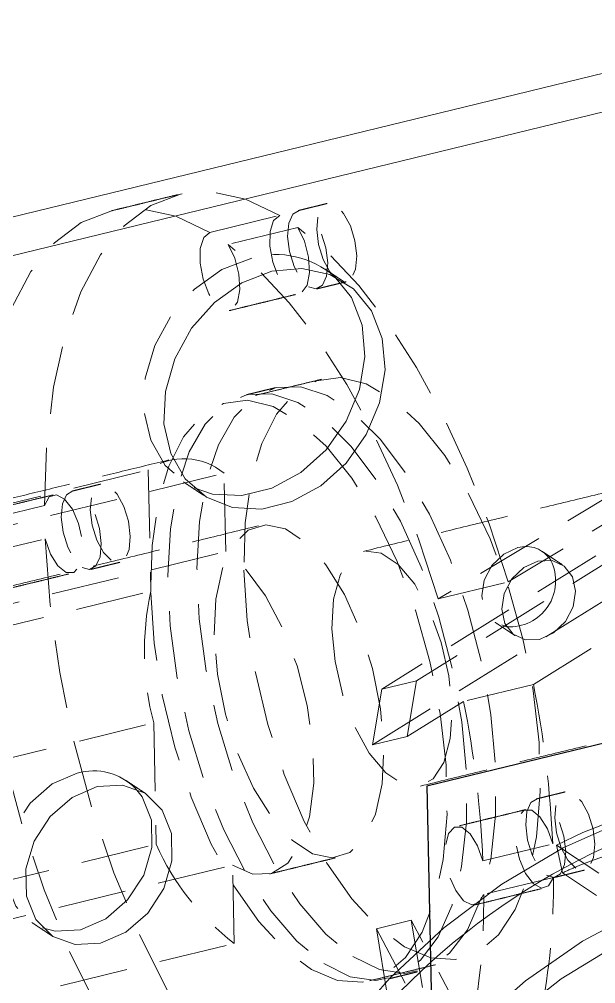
# Model space of a CAD drawing. Header units: millimetres. Extents: x 11 to 421, y 5 to 275.
# Drawn here: x 265.22 to 275.97, y 210.44 to 228.41 of the extents above; entities that cross this region are included whole.
import ezdxf

# ---------------------------------------------------------------- set-up
doc = ezdxf.new("R2010")
doc.units = ezdxf.units.MM
doc.linetypes.add('HIDDEN', pattern=[1.905, 1.27, -0.635])

msp = doc.modelspace()

# ---------------------------------------------------------------- linework, layer by layer
at = {"color": 7, "linetype": 'Continuous', "lineweight": 15}
for p, q in [((298.707, 232.904), (254.655, 222.182)), ((277.254, 226.964), (255.445, 221.656))]:
    msp.add_line(p, q, dxfattribs=at)
at = {"color": 7, "linetype": 'HIDDEN', "lineweight": 0}
for p, q in [((268.779, 224.438), (270.08, 224.755)), ((270.418, 224.53), (269.117, 224.213)), ((283.065, 223.653), (273.035, 217.61)), ((283.518, 223.459), (274.335, 217.927)), ((282.437, 222.442), (271.979, 215.929)), ((283.088, 222.601), (272.629, 216.087)), ((271.807, 214.89), (282.457, 221.523)), ((274.807, 216.018), (283.561, 221.47)), ((260.69, 218.325), (267.627, 220.014)), ((262.105, 218.263), (269.042, 219.952)), ((267.627, 220.014), (267.676, 217.753)), ((269.073, 218.492), (269.042, 219.952)), ((265.693, 219.354), (264.392, 219.037)), ((264.406, 218.414), (265.707, 218.73)), ((262.136, 216.803), (269.073, 218.492)), ((273.035, 217.61), (274.335, 217.927)), ((260.739, 216.065), (267.676, 217.753)), ((271.979, 215.929), (272.629, 216.087)), ((272.629, 216.087), (272.457, 215.048)), ((274.807, 216.018), (273.507, 215.702)), ((271.979, 215.929), (271.807, 214.89)), ((272.457, 215.048), (273.507, 215.702)), ((260.791, 213.611), (267.729, 215.3)), ((267.729, 215.3), (267.777, 213.039)), ((271.807, 214.89), (272.457, 215.048)), ((260.84, 211.351), (267.777, 213.039)), ((273.866, 212.73), (275.167, 213.047)), ((276.026, 212.499), (275.236, 213.025)), ((275.236, 213.025), (275.35, 212.508)), ((262.262, 210.964), (269.199, 212.652)), ((269.23, 211.192), (269.199, 212.652)), ((275.181, 212.423), (273.88, 212.107)), ((275.985, 212.086), (275.35, 212.508)), ((271.881, 211.466), (272.531, 211.625)), ((273.639, 209.535), (272.531, 211.625)), ((272.531, 211.625), (272.754, 210.286)), ((283.129, 190.256), (271.881, 211.466)), ((271.881, 211.466), (272.103, 210.127)), ((262.293, 209.504), (269.23, 211.192))]:
    msp.add_line(p, q, dxfattribs=at)
at = {"color": 7, "linetype": 'Continuous'}
for q in [(283.83, 216.809), (272.959, 207.559)]:
    msp.add_line((272.818, 214.128), q, dxfattribs=at)
at = {"color": 7, "linetype": 'HIDDEN', "lineweight": 0, "flags": 128}
for points in [[(270.08, 224.755), (269.441, 225.059), (268.819, 225.192), (268.228, 225.154), (267.678, 224.943), (267.179, 224.564), (266.741, 224.024), (266.371, 223.334), (266.077, 222.505), (265.863, 221.553), (265.735, 220.496), (265.693, 219.354)], [(271.157, 223.559), (271.013, 223.706), (270.889, 223.936), (270.803, 224.213), (270.768, 224.496), (270.791, 224.741), (270.867, 224.912), (270.984, 224.981), (271.126, 224.939), (271.27, 224.792), (271.395, 224.562), (271.48, 224.285), (271.515, 224.002), (271.492, 223.756), (271.416, 223.586), (271.299, 223.517), (271.157, 223.559)], [(268.779, 224.438), (268.14, 224.742), (267.519, 224.876), (266.928, 224.837), (266.378, 224.626), (265.879, 224.247), (265.44, 223.708), (265.07, 223.017), (264.776, 222.188), (264.563, 221.236), (264.434, 220.18), (264.392, 219.037)], [(270.615, 223.427), (270.757, 223.385), (270.875, 223.454), (270.95, 223.624), (270.973, 223.87), (270.938, 224.153), (270.853, 224.43), (270.728, 224.66), (270.584, 224.807), (270.442, 224.849), (270.325, 224.78), (270.249, 224.609), (270.226, 224.364), (270.261, 224.081), (270.347, 223.804), (270.471, 223.574), (270.615, 223.427)], [(270.418, 224.53), (270.54, 224.275), (270.617, 223.979), (270.634, 223.69), (270.589, 223.458), (270.49, 223.321), (270.353, 223.301), (270.2, 223.403), (270.058, 223.608), (269.95, 223.884), (269.894, 224.183), (269.899, 224.456), (269.965, 224.658), (270.08, 224.755)], [(268.779, 224.438), (268.664, 224.341), (268.598, 224.14), (268.593, 223.866), (268.649, 223.567), (268.758, 223.292), (268.9, 223.086), (269.052, 222.985), (269.189, 223.004), (269.289, 223.142), (269.333, 223.374), (269.316, 223.662), (269.24, 223.958), (269.117, 224.213)], [(274.335, 217.927), (273.98, 219.009), (273.574, 220.046), (273.121, 221.022), (272.629, 221.923), (272.104, 222.735), (271.556, 223.447), (270.991, 224.048), (270.418, 224.53)], [(273.035, 217.61), (272.68, 218.693), (272.273, 219.729), (271.82, 220.705), (271.328, 221.606), (270.804, 222.418), (270.255, 223.13), (269.69, 223.732), (269.117, 224.213)], [(269.558, 223.962), (269.002, 223.746), (268.491, 223.383), (268.063, 222.9), (267.75, 222.334), (267.573, 221.726), (267.548, 221.122), (267.675, 220.566), (267.945, 220.099), (268.338, 219.757), (268.481, 219.68)], [(269.409, 218.149), (269.473, 217.208), (269.624, 216.239), (269.857, 215.271), (270.163, 214.337), (270.535, 213.467), (270.959, 212.688), (271.422, 212.025), (271.909, 211.5), (272.405, 211.129), (272.893, 210.926), (273.358, 210.895), (273.784, 211.038), (274.159, 211.351), (274.47, 211.823), (274.707, 212.44), (274.863, 213.181), (274.932, 214.022), (274.912, 214.937), (274.804, 215.896), (274.612, 216.869), (274.341, 217.823), (274.001, 218.729), (273.601, 219.557), (273.156, 220.281), (272.679, 220.878), (272.186, 221.327), (271.692, 221.615), (271.213, 221.733), (270.766, 221.676), (270.363, 221.447), (270.019, 221.053), (269.744, 220.507), (269.547, 219.826), (269.434, 219.031), (269.409, 218.149)], [(271.441, 210.951), (271.936, 210.705), (272.412, 210.631), (272.853, 210.734), (273.245, 211.01), (273.576, 211.449), (273.833, 212.038), (274.011, 212.757), (274.102, 213.584), (274.103, 214.492), (274.016, 215.452), (273.841, 216.433), (273.586, 217.403), (273.259, 218.332), (272.869, 219.189), (272.429, 219.947), (271.954, 220.581), (271.459, 221.072), (270.96, 221.403), (270.472, 221.563), (270.011, 221.548), (269.593, 221.359), (269.231, 221), (268.935, 220.484), (268.717, 219.827), (268.582, 219.051), (268.536, 218.18), (268.579, 217.242), (268.71, 216.267), (268.926, 215.288), (269.218, 214.335), (269.579, 213.438), (269.995, 212.627), (270.454, 211.928), (270.941, 211.364), (271.441, 210.951)], [(270.899, 210.819), (271.394, 210.573), (271.87, 210.5), (272.311, 210.602), (272.703, 210.878), (273.034, 211.317), (273.291, 211.906), (273.469, 212.625), (273.56, 213.452), (273.561, 214.36), (273.474, 215.32), (273.3, 216.301), (273.044, 217.272), (272.717, 218.2), (272.327, 219.057), (271.887, 219.815), (271.412, 220.449), (270.917, 220.94), (270.418, 221.271), (269.93, 221.431), (269.469, 221.417), (269.051, 221.227), (268.689, 220.868), (268.393, 220.352), (268.175, 219.695), (268.04, 218.919), (267.994, 218.048), (268.037, 217.11), (268.168, 216.136), (268.384, 215.156), (268.676, 214.203), (269.037, 213.306), (269.453, 212.495), (269.912, 211.797), (270.399, 211.232), (270.899, 210.819)], [(267.675, 217.727), (267.739, 216.786), (267.89, 215.817), (268.122, 214.849), (268.429, 213.915), (268.801, 213.045), (269.225, 212.265), (269.688, 211.603), (270.175, 211.078), (270.67, 210.707), (271.158, 210.504), (271.623, 210.473), (272.05, 210.616), (272.425, 210.929), (272.736, 211.401), (272.973, 212.018), (273.128, 212.758), (273.197, 213.6), (273.178, 214.515), (273.07, 215.474), (272.878, 216.447), (272.607, 217.401), (272.266, 218.307), (271.867, 219.135), (271.422, 219.859), (270.945, 220.455), (270.451, 220.905), (269.958, 221.193), (269.479, 221.311), (269.032, 221.254), (268.629, 221.025), (268.285, 220.631), (268.01, 220.085), (267.813, 219.403), (267.7, 218.609), (267.675, 217.727)], [(266.937, 218.331), (266.793, 218.478), (266.668, 218.708), (266.582, 218.986), (266.548, 219.268), (266.57, 219.514), (266.646, 219.684), (266.764, 219.754), (266.905, 219.711), (267.049, 219.564), (267.174, 219.335), (267.26, 219.057), (267.294, 218.774), (267.272, 218.529), (267.196, 218.358), (267.078, 218.289), (266.937, 218.331)], [(266.395, 218.199), (266.536, 218.157), (266.654, 218.227), (266.73, 218.397), (266.752, 218.642), (266.718, 218.925), (266.632, 219.203), (266.507, 219.432), (266.363, 219.58), (266.222, 219.622), (266.104, 219.552), (266.028, 219.382), (266.006, 219.137), (266.04, 218.854), (266.126, 218.576), (266.251, 218.346), (266.395, 218.199)], [(265.693, 219.354), (265.784, 219.51), (265.916, 219.552), (266.067, 219.472), (266.213, 219.283), (266.329, 219.017), (266.395, 218.718), (266.401, 218.436), (266.346, 218.219), (266.238, 218.102), (266.097, 218.104), (265.944, 218.226), (265.807, 218.447), (265.707, 218.73)], [(268.857, 216.94), (268.888, 217.609), (269.009, 218.177), (269.213, 218.612), (269.488, 218.889), (269.818, 218.992), (270.184, 218.914), (270.565, 218.66), (270.939, 218.246), (271.283, 217.694), (271.578, 217.037), (271.807, 216.314), (271.956, 215.566), (272.017, 214.837), (271.986, 214.169), (271.865, 213.6), (271.661, 213.165), (271.386, 212.888), (271.056, 212.786), (270.69, 212.863), (270.309, 213.117), (269.935, 213.532), (269.591, 214.083), (269.296, 214.74), (269.067, 215.463), (268.918, 216.211), (268.857, 216.94)], [(265.707, 218.73), (265.799, 217.499), (265.977, 216.238), (266.239, 214.97), (266.578, 213.719), (266.988, 212.509), (267.463, 211.361), (267.993, 210.298), (268.568, 209.338), (269.178, 208.499), (269.811, 207.798), (270.456, 207.247)], [(269.199, 212.652), (269.575, 212.485), (269.926, 212.498), (270.231, 212.689), (270.472, 213.048), (270.636, 213.553), (270.712, 214.176), (270.697, 214.88), (270.591, 215.624), (270.401, 216.365), (270.137, 217.06), (269.815, 217.669), (269.453, 218.155), (269.073, 218.492)], [(271.052, 217.056), (271.109, 216.443), (271.253, 215.819), (271.472, 215.235), (271.747, 214.738), (272.056, 214.369), (272.375, 214.157), (272.677, 214.119), (272.938, 214.259), (273.137, 214.565), (273.258, 215.013), (273.291, 215.565), (273.233, 216.178), (273.089, 216.802), (272.871, 217.386), (272.596, 217.883), (272.287, 218.253), (271.968, 218.465), (271.666, 218.503), (271.404, 218.363), (271.205, 218.056), (271.084, 217.609), (271.052, 217.056)], [(274.517, 218.566), (274.255, 218.446), (274.035, 218.233), (273.891, 217.96), (273.844, 217.668), (273.903, 217.402), (274.057, 217.201), (274.284, 217.097), (274.307, 217.093)], [(264.406, 218.414), (264.498, 217.182), (264.677, 215.921), (264.938, 214.654), (265.277, 213.403), (265.688, 212.193), (266.162, 211.045), (266.692, 209.981), (267.267, 209.021), (267.877, 208.183), (268.511, 207.482), (269.155, 206.931)], [(266.304, 214.365), (265.835, 214.163), (265.427, 213.808), (265.128, 213.345), (264.974, 212.829), (264.985, 212.322), (265.159, 211.885), (265.475, 211.572), (265.656, 211.481)], [(275.595, 212.597), (275.451, 212.744), (275.326, 212.974), (275.24, 213.251), (275.206, 213.534), (275.228, 213.779), (275.304, 213.95), (275.422, 214.019), (275.564, 213.977), (275.708, 213.83), (275.832, 213.6), (275.918, 213.323), (275.952, 213.04), (275.93, 212.794), (275.854, 212.624), (275.736, 212.555), (275.595, 212.597)], [(275.053, 212.465), (275.194, 212.423), (275.312, 212.492), (275.388, 212.663), (275.41, 212.908), (275.376, 213.191), (275.29, 213.468), (275.166, 213.698), (275.022, 213.845), (274.88, 213.887), (274.762, 213.818), (274.686, 213.648), (274.664, 213.402), (274.698, 213.119), (274.784, 212.842), (274.909, 212.612), (275.053, 212.465)], [(275.181, 212.423), (275.09, 212.267), (274.958, 212.225), (274.807, 212.306), (274.661, 212.495), (274.545, 212.76), (274.479, 213.059), (274.473, 213.341), (274.528, 213.558), (274.635, 213.676), (274.777, 213.673), (274.93, 213.551), (275.067, 213.33), (275.167, 213.047)], [(273.866, 212.73), (273.767, 213.014), (273.629, 213.235), (273.476, 213.356), (273.335, 213.359), (273.227, 213.242), (273.172, 213.024), (273.178, 212.743), (273.244, 212.444), (273.36, 212.178), (273.506, 211.989), (273.657, 211.909), (273.789, 211.95), (273.88, 212.107)]]:
    msp.add_lwpolyline(points, dxfattribs=at)
at = {"color": 7, "linetype": 'Continuous', "lineweight": 15, "flags": 128}
for points in [[(269.931, 223.714), (269.375, 223.497), (268.865, 223.134), (268.437, 222.652), (268.123, 222.085), (267.947, 221.478), (267.921, 220.873), (268.048, 220.317), (268.318, 219.851), (268.711, 219.508), (269.198, 219.315), (269.743, 219.286), (270.306, 219.423), (270.844, 219.716), (271.317, 220.143), (271.692, 220.672), (271.939, 221.264), (272.041, 221.876), (271.99, 222.462), (271.79, 222.978), (271.455, 223.386), (271.011, 223.656), (270.49, 223.768), (269.931, 223.714)], [(268.481, 219.68), (268.825, 219.564), (269.37, 219.535), (269.932, 219.672), (270.47, 219.964), (270.944, 220.391), (271.319, 220.92), (271.566, 221.513), (271.668, 222.125), (271.617, 222.71), (271.416, 223.226), (271.102, 223.617)], [(274.89, 218.317), (274.628, 218.198), (274.408, 217.985), (274.264, 217.712), (274.217, 217.42), (274.276, 217.153), (274.43, 216.953), (274.657, 216.849), (274.921, 216.857), (275.184, 216.977), (275.404, 217.19), (275.548, 217.463), (275.594, 217.755), (275.536, 218.021), (275.381, 218.222), (275.155, 218.326), (274.89, 218.317)], [(266.677, 214.117), (266.208, 213.914), (265.8, 213.56), (265.501, 213.097), (265.348, 212.581), (265.358, 212.074), (265.532, 211.637), (265.848, 211.323), (266.267, 211.171), (266.74, 211.197), (267.209, 211.4), (267.618, 211.754), (267.917, 212.217), (268.07, 212.734), (268.059, 213.241), (267.885, 213.677), (267.57, 213.991), (267.15, 214.144), (266.677, 214.117)], [(265.656, 211.481), (265.894, 211.419), (266.367, 211.446), (266.836, 211.648), (267.244, 212.003), (267.543, 212.466), (267.697, 212.982), (267.686, 213.489), (267.512, 213.926), (267.388, 214.082)], [(279.707, 214.141), (278.963, 214.091), (277.753, 213.878), (276.547, 213.503), (275.364, 212.973), (274.221, 212.297), (273.138, 211.484), (272.131, 210.547), (271.216, 209.502), (270.408, 208.365), (269.719, 207.154), (269.16, 205.887), (268.74, 204.586), (268.466, 203.269), (268.341, 201.959), (268.369, 200.676), (268.423, 200.174)], [(280.556, 212.674), (280.297, 212.67), (279.143, 212.553), (277.981, 212.27), (276.834, 211.827), (275.72, 211.232), (274.66, 210.494), (273.672, 209.628), (272.773, 208.647), (271.979, 207.57), (271.303, 206.415), (270.759, 205.203), (270.355, 203.954), (270.098, 202.691), (269.994, 201.435), (270.043, 200.21), (270.073, 199.953)], [(280.799, 212.253), (280.043, 212.25), (278.841, 212.091), (277.637, 211.747), (276.457, 211.225), (275.324, 210.535), (274.262, 209.693), (273.293, 208.716), (272.437, 207.623), (271.712, 206.437)]]:
    msp.add_lwpolyline(points, dxfattribs=at)
at = {"color": 7, "linetype": 'HIDDEN', "lineweight": 0}
for centre, radius, start, end in [((270.012, 222.373), 1.653, 48.7968, 105.9708), ((268.294, 219.055), 1.168, 50.1593, 124.8138), ((274.669, 218.046), 0.542, 31.634, 106.3423), ((272.794, 216.636), 5.238, 167.6856, 194.7757), ((255.804, 212.209), 19.381, 2.4772, 11.3342), ((254.503, 211.893), 19.381, 2.4772, 11.3342), ((266.607, 213.31), 1.098, 44.6636, 106.0375), ((278.786, 206.203), 7.69, 53.6886, 117.4868), ((272.134, 214.972), 4.766, 203.9195, 232.4644), ((262.728, 212.292), 12.453, 348.6981, 0.6023), ((261.428, 211.976), 12.453, 348.6981, 0.6023)]:
    msp.add_arc(centre, radius, start, end, dxfattribs=at)
at = {"color": 7, "linetype": 'Continuous', "lineweight": 15}
for centre, radius, start, end in [((274.368, 217.945), 0.854, 265.9213, 26.7733), ((281.536, 201.274), 12.891, 105.7109, 185.0584)]:
    msp.add_arc(centre, radius, start, end, dxfattribs=at)
at = {"color": 7, "linetype": 'HIDDEN', "lineweight": 0}
for points in [[(268.184, 225.143), (266.884, 224.827)], [(270.964, 224.978), (270.422, 224.846)], [(271.297, 223.506), (270.924, 223.755)], [(270.777, 223.388), (271.319, 223.52)], [(269.139, 222.982), (270.439, 223.298)], [(270.859, 221.703), (269.124, 221.281)], [(270, 221.546), (269.458, 221.414)], [(279.877, 220.502), (271.639, 218.497)], [(268.01, 220.199), (261.073, 218.511)], [(266.744, 219.75), (266.202, 219.618)], [(268.285, 219.79), (268.658, 219.542)], [(265.855, 219.549), (264.555, 219.233)], [(269.686, 218.974), (261.448, 216.968)], [(275.346, 218.248), (274.972, 218.496)], [(266.556, 218.161), (267.098, 218.293)], [(264.909, 217.775), (266.21, 218.092)], [(274.093, 217.175), (274.466, 216.927)], [(272.703, 214.125), (280.941, 216.13)], [(267.588, 213.979), (267.215, 214.227)], [(275.402, 214.016), (274.86, 213.884)], [(274.664, 213.685), (273.363, 213.369)], [(269.887, 212.487), (271.188, 212.804)], [(275.215, 212.426), (275.757, 212.558)], [(273.718, 211.911), (275.018, 212.228)], [(265.456, 211.584), (265.829, 211.336)], [(271.749, 210.496), (273.484, 210.918)], [(272.107, 210.532), (272.649, 210.664)]]:
    msp.add_open_spline(points, degree=1, dxfattribs=at)
msp.add_open_spline([(275.35, 212.508), (275.439, 212.549), (275.979, 212.79), (276.531, 212.949), (276.991, 213.082)], degree=3, knots=[0, 0, 0, 0, 0.165801, 1, 1, 1, 1], dxfattribs=at)

doc.saveas('drawing.dxf')
